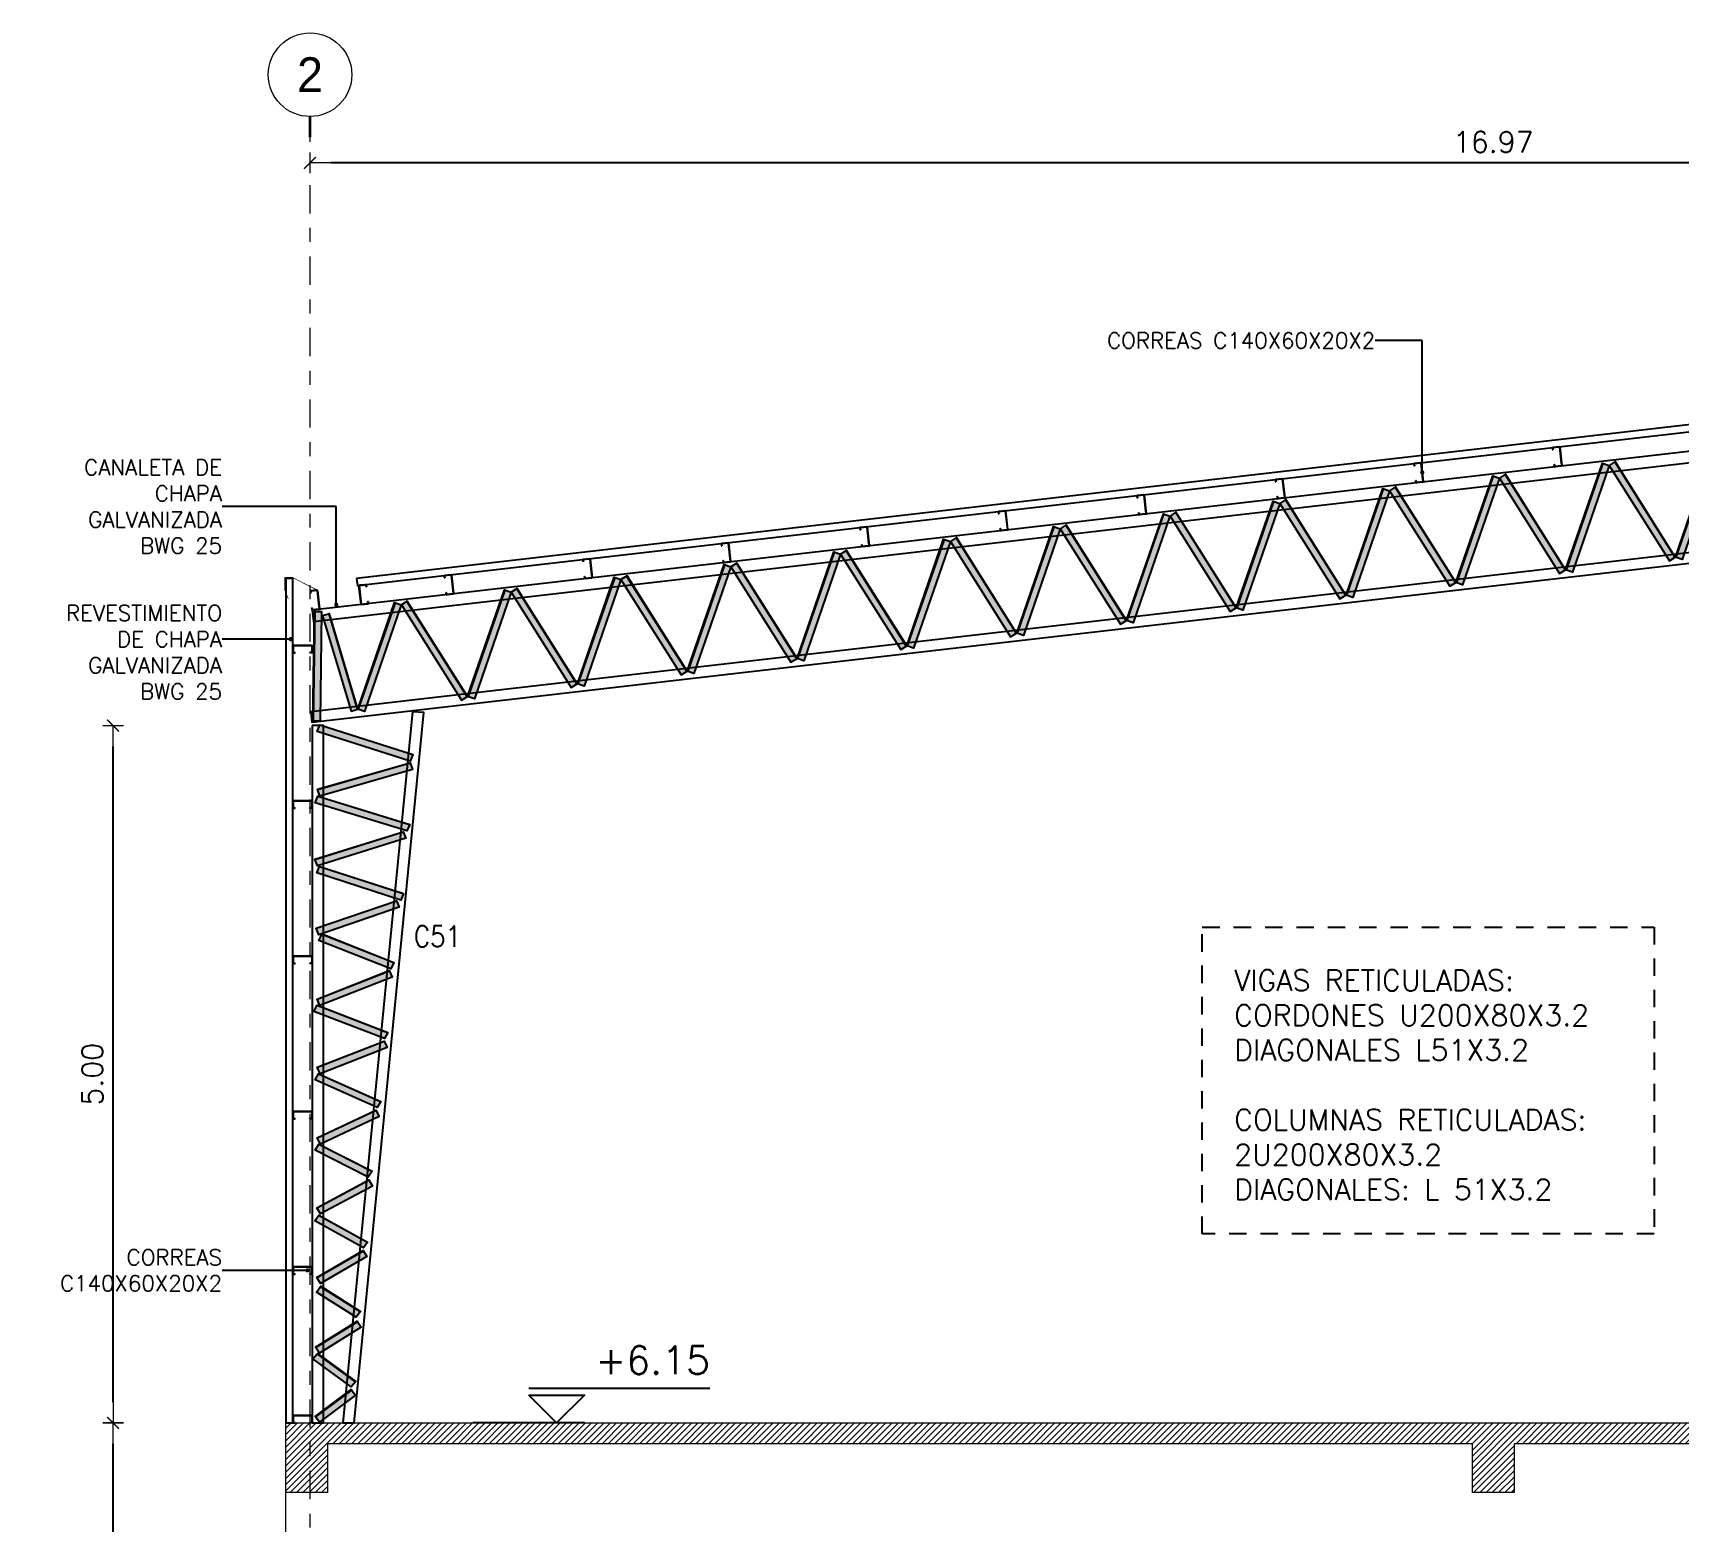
# Model space of a CAD drawing. Header units: metres. Extents: x 177 to 477, y -228 to -48.
# Drawn here: x 308.67 to 320.48, y -115.14 to -104.45 of the extents above; entities that cross this region are included whole.
import ezdxf
from ezdxf import colors
from ezdxf.entities.mleader import LeaderData, LeaderLine
from ezdxf.enums import TextEntityAlignment as Align
from ezdxf.math import Vec2, Vec3

# ---------------------------------------------------------------- set-up
doc = ezdxf.new("R2010")
doc.units = ezdxf.units.M
doc.linetypes.add('CYPE_RAYAPUNTO', pattern=[0.4125, 0.2025, -0.105, 0, -0.105])
doc.linetypes.add('HIDDEN', pattern=[0.375, 0.25, -0.125])
for name, color, linetype in [('CHAPA', 6, 'Continuous'), ('ES-Perfil 01', 3, 'Continuous'), ('EST-VISTA 2', 3, 'Continuous'), ('EST-VISTA 3', 1, 'Continuous'), ('LEYENDAS', 160, 'Continuous')]:
    doc.layers.add(name, color=color, linetype=linetype)
for name, color, linetype, lineweight in [('COTAS', 160, 'Continuous', 0), ('EST_EJES', 160, 'Continuous', 0), ('H-EST', 251, 'Continuous', 0), ('OT_SECCION_EDIFICIO', 5, 'Continuous', 9)]:
    doc.layers.add(name, color=color, linetype=linetype, lineweight=lineweight)
doc.layers.add('H-BLANCO', color=7, linetype='Continuous', lineweight=0, true_color=0xffffff)
doc.styles.get("Standard").update_dxf_attribs({"font": 'romans.shx'})
doc.styles.add('TX-100', font='romans.shx', dxfattribs={"height": 0.16})
doc.styles.add('TX-LOCAL50', font='GOTHIC.TTF', dxfattribs={"height": 0.125})
doc.dimstyles.new('COTA_1-75', dxfattribs={"dimscale": 0.75, "dimtxt": 0.2, "dimasz": 0.2, "dimexe": 0, "dimexo": 0.7, "dimgap": 0.1, "dimtad": 1, "dimzin": 4, "dimdsep": 46, "dimtxsty": 'Standard', "dimblk1": 'COTA_N', "dimblk2": 'COTA_N', "dimsah": 1, "dimcen": 2, "dimse1": 1, "dimse2": 1, "dimclrd": 256, "dimclre": 256, "dimclrt": 256, "dimadec": 0, "dimazin": 0, "dimtfac": 1, "dimtix": 1, "dimtmove": 2, "dimatfit": 3, "dimldrblk": 'COTA_N', "dimfxl": 0, "dimtolj": 1, "dimtzin": 0, "dimarcsym": 0})

# ---------------------------------------------------------------- blocks, each defined once
blk = doc.blocks.new('160x60x20x2.5')
at = {"layer": 'ES-Perfil 01'}
for p, q in [((0, -0.075), (0, 0.075)), ((0, 0.056), (0, -0.075)), ((0.0025, -0.075), (0.0025, 0.075)), ((0.005, 0.08), (0.055, 0.08)), ((0.005, 0.0775), (0.055, 0.0775)), ((0.0575, 0.075), (0.0575, 0.06)), ((0.06, 0.06), (0.0575, 0.06)), ((0.06, 0.06), (0.06, 0.075)), ((0.06, 0.075), (0.06, 0.06)), ((0.005, -0.0775), (0.055, -0.0775)), ((0.005, -0.0775), (0.055, -0.0775)), ((0.046, -0.08), (0.005, -0.08)), ((0.005, -0.08), (0.055, -0.08)), ((0.0575, -0.075), (0.0575, -0.06)), ((0.0575, -0.075), (0.0575, -0.06)), ((0.0575, -0.075), (0.0575, -0.06)), ((0.06, -0.06), (0.0575, -0.06)), ((0.06, -0.075), (0.06, -0.06))]:
    blk.add_line(p, q, dxfattribs=at)
for centre, radius, start, end in [((0.005, 0.075), 0.005, 90, 180), ((0.005, 0.075), 0.0025, 90, 180), ((0.055, 0.075), 0.005, 0, 90), ((0.055, 0.075), 0.0025, 0, 90), ((0.005, -0.075), 0.005, 180, 270), ((0.005, -0.075), 0.0025, 180, 270), ((0.055, -0.075), 0.0025, 270, 0), ((0.055, -0.075), 0.005, 270, 0)]:
    blk.add_arc(centre, radius, start, end, dxfattribs=at)
blk = doc.blocks.new('VIGA RET')
at = {"layer": 'H-BLANCO'}
h = blk.add_hatch(color=256, dxfattribs=at)
h.dxf.hatch_style = 1
h.paths.add_polyline_path([(8.521, 0.01), (8.419, 0.79), (8.369, 0.783), (8.47, 0.003)])
h.paths.add_polyline_path([(8.191, 0.058), (8.315, 0.761), (8.365, 0.752), (8.241, 0.049)])
h.paths.add_polyline_path([(7.399, 0.058), (7.749, 0.788), (7.794, 0.766), (7.444, 0.036)])
h.paths.add_polyline_path([(8.191, 0.058), (7.841, 0.788), (7.795, 0.766), (8.145, 0.036)])
h.paths.add_polyline_path([(6.606, 0.058), (6.956, 0.788), (7.002, 0.766), (6.652, 0.036)])
h.paths.add_polyline_path([(7.398, 0.058), (7.048, 0.788), (7.002, 0.766), (7.352, 0.036)])
h.paths.add_polyline_path([(5.813, 0.058), (6.163, 0.788), (6.209, 0.766), (5.859, 0.036)])
h.paths.add_polyline_path([(6.605, 0.058), (6.255, 0.788), (6.209, 0.766), (6.559, 0.036)])
h.paths.add_polyline_path([(5.02, 0.058), (5.37, 0.788), (5.416, 0.766), (5.066, 0.036)])
h.paths.add_polyline_path([(5.812, 0.058), (5.462, 0.788), (5.417, 0.766), (5.767, 0.036)])
h.paths.add_polyline_path([(4.228, 0.058), (4.578, 0.788), (4.624, 0.766), (4.274, 0.036)])
h.paths.add_polyline_path([(5.02, 0.058), (4.67, 0.788), (4.624, 0.766), (4.974, 0.036)])
h.paths.add_polyline_path([(3.435, 0.058), (3.785, 0.788), (3.831, 0.766), (3.481, 0.036)])
h.paths.add_polyline_path([(4.227, 0.058), (3.877, 0.788), (3.831, 0.766), (4.181, 0.036)])
h.paths.add_polyline_path([(2.642, 0.058), (2.992, 0.788), (3.038, 0.766), (2.688, 0.036)])
h.paths.add_polyline_path([(3.434, 0.058), (3.084, 0.788), (3.038, 0.766), (3.388, 0.036)])
h.paths.add_polyline_path([(1.85, 0.058), (2.2, 0.788), (2.245, 0.766), (1.895, 0.036)])
h.paths.add_polyline_path([(2.641, 0.058), (2.291, 0.788), (2.246, 0.766), (2.596, 0.036)])
h.paths.add_polyline_path([(1.057, 0.058), (1.407, 0.788), (1.453, 0.766), (1.103, 0.036)])
h.paths.add_polyline_path([(1.849, 0.058), (1.499, 0.788), (1.453, 0.766), (1.803, 0.036)])
h.paths.add_polyline_path([(0.264, 0.058), (0.614, 0.788), (0.66, 0.766), (0.31, 0.036)])
h.paths.add_polyline_path([(1.056, 0.058), (0.706, 0.788), (0.66, 0.766), (1.01, 0.036)])
h.paths.add_polyline_path([(-0.529, 0.058), (-0.179, 0.788), (-0.133, 0.766), (-0.483, 0.036)])
h.paths.add_polyline_path([(0.263, 0.058), (-0.087, 0.788), (-0.133, 0.766), (0.217, 0.036)])
h.paths.add_polyline_path([(-1.321, 0.058), (-0.971, 0.788), (-0.926, 0.766), (-1.276, 0.036)])
h.paths.add_polyline_path([(-0.529, 0.058), (-0.879, 0.788), (-0.925, 0.766), (-0.575, 0.036)])
h.paths.add_polyline_path([(-2.114, 0.058), (-1.764, 0.788), (-1.718, 0.766), (-2.068, 0.036)])
h.paths.add_polyline_path([(-1.322, 0.058), (-1.672, 0.788), (-1.718, 0.766), (-1.368, 0.036)])
h.paths.add_polyline_path([(-2.907, 0.058), (-2.557, 0.788), (-2.511, 0.766), (-2.861, 0.036)])
h.paths.add_polyline_path([(-2.115, 0.058), (-2.465, 0.788), (-2.511, 0.766), (-2.161, 0.036)])
h.paths.add_polyline_path([(-3.7, 0.058), (-3.35, 0.788), (-3.304, 0.766), (-3.654, 0.036)])
h.paths.add_polyline_path([(-2.908, 0.058), (-3.258, 0.788), (-3.303, 0.766), (-2.953, 0.036)])
h.paths.add_polyline_path([(-4.492, 0.058), (-4.142, 0.788), (-4.096, 0.766), (-4.446, 0.036)])
h.paths.add_polyline_path([(-3.7, 0.058), (-4.05, 0.788), (-4.096, 0.766), (-3.746, 0.036)])
h.paths.add_polyline_path([(-5.285, 0.058), (-4.935, 0.788), (-4.889, 0.766), (-5.239, 0.036)])
h.paths.add_polyline_path([(-4.493, 0.058), (-4.843, 0.788), (-4.889, 0.766), (-4.539, 0.036)])
h.paths.add_polyline_path([(-6.078, 0.058), (-5.728, 0.788), (-5.682, 0.766), (-6.032, 0.036)])
h.paths.add_polyline_path([(-5.286, 0.058), (-5.636, 0.788), (-5.682, 0.766), (-5.332, 0.036)])
h.paths.add_polyline_path([(-6.87, 0.058), (-6.52, 0.788), (-6.475, 0.766), (-6.825, 0.036)])
h.paths.add_polyline_path([(-6.079, 0.058), (-6.429, 0.788), (-6.474, 0.766), (-6.124, 0.036)])
h.paths.add_polyline_path([(-7.663, 0.058), (-7.313, 0.788), (-7.267, 0.766), (-7.617, 0.036)])
h.paths.add_polyline_path([(-6.871, 0.058), (-7.221, 0.788), (-7.267, 0.766), (-6.917, 0.036)])
h.paths.add_polyline_path([(-8.456, 0.058), (-8.106, 0.788), (-8.06, 0.766), (-8.41, 0.036)])
h.paths.add_polyline_path([(-7.664, 0.058), (-8.014, 0.788), (-8.06, 0.766), (-7.71, 0.036)])
h.paths.add_polyline_path([(-8.518, 0.006), (-8.605, 0.782), (-8.554, 0.787), (-8.468, 0.012)])
at = {"layer": 'EST-VISTA 2', "color": 2}
for points in [[(-8.601, 0.782), (-8.515, 0.007), (-8.518, 0.006), (-8.605, 0.782)], [(-8.103, 0.786), (-8.453, 0.057), (-8.456, 0.058), (-8.106, 0.788)], [(-8.017, 0.786), (-7.667, 0.057), (-7.664, 0.058), (-8.014, 0.788)], [(-7.31, 0.786), (-7.66, 0.057), (-7.663, 0.058), (-7.313, 0.788)], [(-7.224, 0.786), (-6.874, 0.057), (-6.871, 0.058), (-7.221, 0.788)], [(-6.518, 0.786), (-6.868, 0.057), (-6.87, 0.058), (-6.52, 0.788)], [(-6.431, 0.786), (-6.081, 0.057), (-6.079, 0.058), (-6.429, 0.788)], [(-5.725, 0.786), (-6.075, 0.057), (-6.078, 0.058), (-5.728, 0.788)], [(-5.639, 0.786), (-5.289, 0.057), (-5.286, 0.058), (-5.636, 0.788)], [(-4.932, 0.786), (-5.282, 0.057), (-5.285, 0.058), (-4.935, 0.788)], [(-4.846, 0.786), (-4.496, 0.057), (-4.493, 0.058), (-4.843, 0.788)], [(-4.139, 0.786), (-4.489, 0.057), (-4.492, 0.058), (-4.142, 0.788)], [(-4.053, 0.786), (-3.703, 0.057), (-3.7, 0.058), (-4.05, 0.788)], [(-3.347, 0.786), (-3.697, 0.057), (-3.7, 0.058), (-3.35, 0.788)], [(-3.261, 0.786), (-2.911, 0.057), (-2.908, 0.058), (-3.258, 0.788)], [(-2.554, 0.786), (-2.904, 0.057), (-2.907, 0.058), (-2.557, 0.788)], [(-2.468, 0.786), (-2.118, 0.057), (-2.115, 0.058), (-2.465, 0.788)], [(-1.761, 0.786), (-2.111, 0.057), (-2.114, 0.058), (-1.764, 0.788)], [(-1.675, 0.786), (-1.325, 0.057), (-1.322, 0.058), (-1.672, 0.788)], [(-0.968, 0.786), (-1.318, 0.057), (-1.321, 0.058), (-0.971, 0.788)], [(-0.882, 0.786), (-0.532, 0.057), (-0.529, 0.058), (-0.879, 0.788)], [(-0.176, 0.786), (-0.526, 0.057), (-0.529, 0.058), (-0.179, 0.788)], [(-0.09, 0.786), (0.26, 0.057), (0.263, 0.058), (-0.087, 0.788)], [(0.617, 0.786), (0.267, 0.057), (0.264, 0.058), (0.614, 0.788)], [(0.703, 0.786), (1.053, 0.057), (1.056, 0.058), (0.706, 0.788)], [(1.41, 0.786), (1.06, 0.057), (1.057, 0.058), (1.407, 0.788)], [(1.496, 0.786), (1.846, 0.057), (1.849, 0.058), (1.499, 0.788)], [(2.202, 0.786), (1.852, 0.057), (1.85, 0.058), (2.2, 0.788)], [(2.289, 0.786), (2.639, 0.057), (2.641, 0.058), (2.291, 0.788)], [(2.995, 0.786), (2.645, 0.057), (2.642, 0.058), (2.992, 0.788)], [(3.081, 0.786), (3.431, 0.057), (3.434, 0.058), (3.084, 0.788)], [(3.788, 0.786), (3.438, 0.057), (3.435, 0.058), (3.785, 0.788)], [(3.874, 0.786), (4.224, 0.057), (4.227, 0.058), (3.877, 0.788)], [(4.581, 0.786), (4.231, 0.057), (4.228, 0.058), (4.578, 0.788)], [(4.667, 0.786), (5.017, 0.057), (5.02, 0.058), (4.67, 0.788)], [(5.373, 0.786), (5.023, 0.057), (5.02, 0.058), (5.37, 0.788)], [(5.459, 0.786), (5.809, 0.057), (5.812, 0.058), (5.462, 0.788)], [(6.166, 0.786), (5.816, 0.057), (5.813, 0.058), (6.163, 0.788)], [(6.252, 0.786), (6.602, 0.057), (6.605, 0.058), (6.255, 0.788)], [(6.959, 0.786), (6.609, 0.057), (6.606, 0.058), (6.956, 0.788)], [(7.045, 0.786), (7.395, 0.057), (7.398, 0.058), (7.048, 0.788)], [(7.752, 0.786), (7.402, 0.057), (7.399, 0.058), (7.749, 0.788)], [(7.838, 0.786), (8.188, 0.057), (8.191, 0.058), (7.841, 0.788)], [(8.319, 0.761), (8.195, 0.058), (8.191, 0.058), (8.315, 0.761)], [(8.416, 0.789), (8.518, 0.01), (8.521, 0.01), (8.419, 0.79)]]:
    blk.add_lwpolyline(points, close=True, dxfattribs=at)
at = {"layer": 'EST-VISTA 3'}
for points in [[(-8.619, 0.8), (8.434, 0.8), (8.434, 0.72), (-8.619, 0.72)], [(-8.518, 0.006), (-8.605, 0.782), (-8.554, 0.787), (-8.468, 0.012)], [(-8.456, 0.058), (-8.106, 0.788), (-8.06, 0.766), (-8.41, 0.036)], [(-7.664, 0.058), (-8.014, 0.788), (-8.06, 0.766), (-7.71, 0.036)], [(-7.663, 0.058), (-7.313, 0.788), (-7.267, 0.766), (-7.617, 0.036)], [(-6.871, 0.058), (-7.221, 0.788), (-7.267, 0.766), (-6.917, 0.036)], [(-6.87, 0.058), (-6.52, 0.788), (-6.475, 0.766), (-6.825, 0.036)], [(-6.079, 0.058), (-6.429, 0.788), (-6.474, 0.766), (-6.124, 0.036)], [(-6.078, 0.058), (-5.728, 0.788), (-5.682, 0.766), (-6.032, 0.036)], [(-5.286, 0.058), (-5.636, 0.788), (-5.682, 0.766), (-5.332, 0.036)], [(-5.285, 0.058), (-4.935, 0.788), (-4.889, 0.766), (-5.239, 0.036)], [(-4.493, 0.058), (-4.843, 0.788), (-4.889, 0.766), (-4.539, 0.036)], [(-4.492, 0.058), (-4.142, 0.788), (-4.096, 0.766), (-4.446, 0.036)], [(-3.7, 0.058), (-4.05, 0.788), (-4.096, 0.766), (-3.746, 0.036)], [(-3.7, 0.058), (-3.35, 0.788), (-3.304, 0.766), (-3.654, 0.036)], [(-2.908, 0.058), (-3.258, 0.788), (-3.303, 0.766), (-2.953, 0.036)], [(-2.907, 0.058), (-2.557, 0.788), (-2.511, 0.766), (-2.861, 0.036)], [(-2.115, 0.058), (-2.465, 0.788), (-2.511, 0.766), (-2.161, 0.036)], [(-2.114, 0.058), (-1.764, 0.788), (-1.718, 0.766), (-2.068, 0.036)], [(-1.322, 0.058), (-1.672, 0.788), (-1.718, 0.766), (-1.368, 0.036)], [(-1.321, 0.058), (-0.971, 0.788), (-0.926, 0.766), (-1.276, 0.036)], [(-0.529, 0.058), (-0.879, 0.788), (-0.925, 0.766), (-0.575, 0.036)], [(-0.529, 0.058), (-0.179, 0.788), (-0.133, 0.766), (-0.483, 0.036)], [(0.263, 0.058), (-0.087, 0.788), (-0.133, 0.766), (0.217, 0.036)], [(0.264, 0.058), (0.614, 0.788), (0.66, 0.766), (0.31, 0.036)], [(1.056, 0.058), (0.706, 0.788), (0.66, 0.766), (1.01, 0.036)], [(1.057, 0.058), (1.407, 0.788), (1.453, 0.766), (1.103, 0.036)], [(1.849, 0.058), (1.499, 0.788), (1.453, 0.766), (1.803, 0.036)], [(1.85, 0.058), (2.2, 0.788), (2.245, 0.766), (1.895, 0.036)], [(2.641, 0.058), (2.291, 0.788), (2.246, 0.766), (2.596, 0.036)], [(2.642, 0.058), (2.992, 0.788), (3.038, 0.766), (2.688, 0.036)], [(3.434, 0.058), (3.084, 0.788), (3.038, 0.766), (3.388, 0.036)], [(3.435, 0.058), (3.785, 0.788), (3.831, 0.766), (3.481, 0.036)], [(4.227, 0.058), (3.877, 0.788), (3.831, 0.766), (4.181, 0.036)], [(4.228, 0.058), (4.578, 0.788), (4.624, 0.766), (4.274, 0.036)], [(5.02, 0.058), (4.67, 0.788), (4.624, 0.766), (4.974, 0.036)], [(5.02, 0.058), (5.37, 0.788), (5.416, 0.766), (5.066, 0.036)], [(5.812, 0.058), (5.462, 0.788), (5.417, 0.766), (5.767, 0.036)], [(5.813, 0.058), (6.163, 0.788), (6.209, 0.766), (5.859, 0.036)], [(6.605, 0.058), (6.255, 0.788), (6.209, 0.766), (6.559, 0.036)], [(6.606, 0.058), (6.956, 0.788), (7.002, 0.766), (6.652, 0.036)], [(7.398, 0.058), (7.048, 0.788), (7.002, 0.766), (7.352, 0.036)], [(7.399, 0.058), (7.749, 0.788), (7.794, 0.766), (7.444, 0.036)], [(8.191, 0.058), (7.841, 0.788), (7.795, 0.766), (8.145, 0.036)], [(8.191, 0.058), (8.315, 0.761), (8.365, 0.752), (8.241, 0.049)], [(8.521, 0.01), (8.419, 0.79), (8.369, 0.783), (8.47, 0.003)], [(-8.526, 0), (8.526, 0), (8.526, 0.08), (-8.526, 0.08)]]:
    blk.add_lwpolyline(points, close=True, dxfattribs=at)
blk = doc.blocks.new('col ret corta')
at = {"layer": 'H-BLANCO'}
h = blk.add_hatch(color=256, dxfattribs=at)
h.dxf.hatch_style = 1
h.paths.add_polyline_path([(-0.721, 4.793), (-0.054, 5.006), (-0.055, 5.009), (-0.722, 4.796)])
h.paths.add_polyline_path([(-0.055, 5.009), (-0.722, 4.796), (-0.703, 4.749), (-0.036, 4.962)])
h.paths.add_polyline_path([(-0.702, 4.734), (-0.039, 4.543), (-0.037, 4.546), (-0.701, 4.737)])
h.paths.add_polyline_path([(-0.037, 4.546), (-0.701, 4.737), (-0.718, 4.689), (-0.055, 4.498)])
h.paths.add_polyline_path([(-0.698, 4.291), (-0.039, 4.494), (-0.04, 4.497), (-0.699, 4.294)])
h.paths.add_polyline_path([(-0.04, 4.497), (-0.699, 4.294), (-0.679, 4.247), (-0.021, 4.45)])
h.paths.add_polyline_path([(-0.653, 4.239), (-0.019, 4.041), (-0.018, 4.044), (-0.652, 4.242)], flags=17)
h.paths.add_polyline_path([(-0.018, 4.044), (-0.652, 4.242), (-0.671, 4.195), (-0.037, 3.997)])
h.paths.add_polyline_path([(-0.653, 3.795), (-0.052, 3.989), (-0.053, 3.992), (-0.654, 3.798)])
h.paths.add_polyline_path([(-0.053, 3.992), (-0.654, 3.798), (-0.634, 3.751), (-0.033, 3.946)])
h.paths.add_polyline_path([(-0.605, 3.744), (-0.029, 3.547), (-0.027, 3.55), (-0.604, 3.747)], flags=17)
h.paths.add_polyline_path([(-0.027, 3.55), (-0.604, 3.747), (-0.623, 3.7), (-0.046, 3.503)])
h.paths.add_polyline_path([(-0.584, 3.3), (-0.069, 3.505), (-0.071, 3.508), (-0.586, 3.303)])
h.paths.add_polyline_path([(-0.071, 3.508), (-0.586, 3.303), (-0.563, 3.258), (-0.048, 3.462)])
h.paths.add_polyline_path([(-0.553, 3.242), (-0.035, 3.037), (-0.034, 3.04), (-0.551, 3.245)])
h.paths.add_polyline_path([(-0.034, 3.04), (-0.551, 3.245), (-0.572, 3.199), (-0.055, 2.994)])
h.paths.add_polyline_path([(-0.54, 2.799), (-0.033, 2.994), (-0.034, 2.997), (-0.542, 2.802)])
h.paths.add_polyline_path([(-0.034, 2.997), (-0.542, 2.802), (-0.519, 2.757), (-0.012, 2.951)])
h.paths.add_polyline_path([(-0.516, 2.737), (-0.037, 2.549), (-0.036, 2.552), (-0.515, 2.74)])
h.paths.add_polyline_path([(-0.036, 2.552), (-0.515, 2.74), (-0.536, 2.694), (-0.057, 2.505)])
h.paths.add_polyline_path([(-0.49, 2.304), (-0.044, 2.502), (-0.045, 2.505), (-0.492, 2.307)])
h.paths.add_polyline_path([(-0.045, 2.505), (-0.492, 2.307), (-0.466, 2.263), (-0.02, 2.461)])
h.paths.add_polyline_path([(-0.458, 2.241), (-0.036, 2.043), (-0.035, 2.046), (-0.457, 2.244)])
h.paths.add_polyline_path([(-0.035, 2.046), (-0.457, 2.244), (-0.48, 2.198), (-0.058, 2.001)])
h.paths.add_polyline_path([(-0.428, 1.803), (-0.047, 1.998), (-0.048, 2), (-0.429, 1.806)])
h.paths.add_polyline_path([(-0.048, 2), (-0.429, 1.806), (-0.402, 1.763), (-0.021, 1.957)])
h.paths.add_polyline_path([(-0.407, 1.741), (-0.035, 1.54), (-0.033, 1.543), (-0.405, 1.743)])
h.paths.add_polyline_path([(-0.033, 1.543), (-0.405, 1.743), (-0.431, 1.699), (-0.059, 1.499)])
h.paths.add_polyline_path([(-0.395, 1.295), (-0.045, 1.488), (-0.047, 1.491), (-0.397, 1.297)])
h.paths.add_polyline_path([(-0.047, 1.491), (-0.397, 1.297), (-0.368, 1.255), (-0.019, 1.449)])
h.paths.add_polyline_path([(-0.367, 1.233), (-0.034, 1.041), (-0.033, 1.044), (-0.365, 1.236)])
h.paths.add_polyline_path([(-0.033, 1.044), (-0.365, 1.236), (-0.392, 1.193), (-0.059, 1)])
h.paths.add_polyline_path([(-0.345, 0.796), (-0.059, 0.977), (-0.061, 0.98), (-0.347, 0.799)])
h.paths.add_polyline_path([(-0.061, 0.98), (-0.347, 0.799), (-0.316, 0.758), (-0.031, 0.939)])
h.paths.add_polyline_path([(-0.324, 0.726), (-0.026, 0.54), (-0.024, 0.543), (-0.322, 0.729)], flags=17)
h.paths.add_polyline_path([(-0.024, 0.543), (-0.322, 0.729), (-0.35, 0.687), (-0.052, 0.501)])
h.paths.add_polyline_path([(-0.31, 0.295), (-0.036, 0.496), (-0.038, 0.498), (-0.312, 0.297)])
h.paths.add_polyline_path([(-0.038, 0.498), (-0.312, 0.297), (-0.28, 0.258), (-0.005, 0.459)])
h.paths.add_polyline_path([(-0.282, 0.236), (-0.022, 0.044), (-0.021, 0.046), (-0.28, 0.239)])
h.paths.add_polyline_path([(-0.021, 0.046), (-0.28, 0.239), (-0.31, 0.198), (-0.051, 0.006)])
blk.add_line((-0.332, 0.778), (-0.332, 0.778))
at = {"layer": 'EST-VISTA 2', "color": 2}
for points in [[(-0.721, 4.793), (-0.054, 5.006), (-0.055, 5.009), (-0.722, 4.796)], [(-0.702, 4.734), (-0.039, 4.543), (-0.037, 4.546), (-0.701, 4.737)], [(-0.698, 4.291), (-0.039, 4.494), (-0.04, 4.497), (-0.699, 4.294)], [(-0.653, 4.239), (-0.019, 4.041), (-0.018, 4.044), (-0.652, 4.242)], [(-0.653, 3.795), (-0.052, 3.989), (-0.053, 3.992), (-0.654, 3.798)], [(-0.605, 3.744), (-0.029, 3.547), (-0.027, 3.55), (-0.604, 3.747)], [(-0.584, 3.3), (-0.069, 3.505), (-0.071, 3.508), (-0.586, 3.303)], [(-0.553, 3.242), (-0.035, 3.037), (-0.034, 3.04), (-0.551, 3.245)], [(-0.54, 2.799), (-0.033, 2.994), (-0.034, 2.997), (-0.542, 2.802)], [(-0.516, 2.737), (-0.037, 2.549), (-0.036, 2.552), (-0.515, 2.74)], [(-0.49, 2.304), (-0.044, 2.502), (-0.045, 2.505), (-0.492, 2.307)], [(-0.458, 2.241), (-0.036, 2.043), (-0.035, 2.046), (-0.457, 2.244)], [(-0.428, 1.803), (-0.047, 1.998), (-0.048, 2), (-0.429, 1.806)], [(-0.407, 1.741), (-0.035, 1.54), (-0.033, 1.543), (-0.405, 1.743)], [(-0.395, 1.295), (-0.045, 1.488), (-0.047, 1.491), (-0.397, 1.297)], [(-0.367, 1.233), (-0.034, 1.041), (-0.033, 1.044), (-0.365, 1.236)], [(-0.345, 0.796), (-0.059, 0.977), (-0.061, 0.98), (-0.347, 0.799)], [(-0.324, 0.726), (-0.026, 0.54), (-0.024, 0.543), (-0.322, 0.729)], [(-0.31, 0.295), (-0.036, 0.496), (-0.038, 0.498), (-0.312, 0.297)], [(-0.282, 0.236), (-0.022, 0.044), (-0.021, 0.046), (-0.28, 0.239)]]:
    blk.add_lwpolyline(points, close=True, dxfattribs=at)
at = {"layer": 'EST-VISTA 3'}
for points in [[(-0.72, 5.102), (-0.22, 0), (-0.3, 0), (-0.8, 5.096)], [(-0.055, 5.009), (-0.722, 4.796), (-0.703, 4.749), (-0.036, 4.962)], [(0, 5.003), (0, 0), (-0.08, 0), (-0.08, 5.003)], [(-0.037, 4.546), (-0.701, 4.737), (-0.718, 4.689), (-0.055, 4.498)], [(-0.04, 4.497), (-0.699, 4.294), (-0.679, 4.247), (-0.021, 4.45)], [(-0.018, 4.044), (-0.652, 4.242), (-0.671, 4.195), (-0.037, 3.997)], [(-0.053, 3.992), (-0.654, 3.798), (-0.634, 3.751), (-0.033, 3.946)], [(-0.027, 3.55), (-0.604, 3.747), (-0.623, 3.7), (-0.046, 3.503)], [(-0.071, 3.508), (-0.586, 3.303), (-0.563, 3.258), (-0.048, 3.462)], [(-0.034, 3.04), (-0.551, 3.245), (-0.572, 3.199), (-0.055, 2.994)], [(-0.034, 2.997), (-0.542, 2.802), (-0.519, 2.757), (-0.012, 2.951)], [(-0.036, 2.552), (-0.515, 2.74), (-0.536, 2.694), (-0.057, 2.505)], [(-0.045, 2.505), (-0.492, 2.307), (-0.466, 2.263), (-0.02, 2.461)], [(-0.035, 2.046), (-0.457, 2.244), (-0.48, 2.198), (-0.058, 2.001)], [(-0.048, 2), (-0.429, 1.806), (-0.402, 1.763), (-0.021, 1.957)], [(-0.033, 1.543), (-0.405, 1.743), (-0.431, 1.699), (-0.059, 1.499)], [(-0.047, 1.491), (-0.397, 1.297), (-0.368, 1.255), (-0.019, 1.449)], [(-0.033, 1.044), (-0.365, 1.236), (-0.392, 1.193), (-0.059, 1)], [(-0.061, 0.98), (-0.347, 0.799), (-0.316, 0.758), (-0.031, 0.939)], [(-0.024, 0.543), (-0.322, 0.729), (-0.35, 0.687), (-0.052, 0.501)], [(-0.038, 0.498), (-0.312, 0.297), (-0.28, 0.258), (-0.005, 0.459)], [(-0.021, 0.046), (-0.28, 0.239), (-0.31, 0.198), (-0.051, 0.006)]]:
    blk.add_lwpolyline(points, close=True, dxfattribs=at)
blk = doc.blocks.new('*U555')
at = {"layer": 'ES-Perfil 01', "xscale": -0.875, "yscale": 0.8749999999999999, "zscale": 0.875, "rotation": 180.2393441760332}
blk.add_blockref('160x60x20x2.5', (-0.026, 0), dxfattribs=at)
blk = doc.blocks.new('*U556')
at = {"color": 0, "linetype": 'ByBlock', "lineweight": -2, "transparency": 16777216}
for p in [(0, 0), (1, 0), (2, 0), (3, 0), (4, 0), (5, 0), (6, 0), (7, 0), (8, 0), (9, 0), (10, 0), (11, 0), (12, 0), (13, 0), (14, 0), (15, 0), (16, 0)]:
    blk.add_blockref('*U555', p, dxfattribs=at)
blk = doc.blocks.new('*U558')
at = {"layer": 'CHAPA'}
blk.add_lwpolyline([(0, 16.868), (0.05, 16.868), (0.05, 0), (0, 0)], close=True, dxfattribs=at)
blk = doc.blocks.new('*U559')
at = {"layer": 'CHAPA'}
blk.add_lwpolyline([(0, 6.058), (0.05, 6.058), (0.05, 0), (0, 0)], close=True, dxfattribs=at)
blk = doc.blocks.new('_Dot')
at = {"color": 0, "linetype": 'ByBlock', "lineweight": -2}
blk.add_line((-0.5, 0), (-1, 0), dxfattribs=at)
at = {"color": 0, "linetype": 'ByBlock', "const_width": 0.5}
blk.add_lwpolyline([(-0.25, 0, 1), (0.25, 0, 1)], format="xyb", close=True, dxfattribs=at)
blk = doc.blocks.new('COTA NIVEL CORTE 100')
blk.add_line((0.4, 0.25), (1.7, 0.25))
for points in [[(0.4, 0.2), (0.8, 0.2), (0.6, 0), (0.4, 0.2)], [(0.8, 0), (0, 0)]]:
    blk.add_lwpolyline(points)
at = {"style": 'TX-100', "width": 0.98}
blk.add_attdef('COTA', text='', height=0.2, dxfattribs=at).set_placement((1.7, 0.35), align=Align.RIGHT)
blk = doc.blocks.new('COTA_N')
for p, q in [((-1, 0), (0, 0)), ((0, 0.5), (0, -0.5))]:
    blk.add_line(p, q)
at = {"const_width": 0.065}
blk.add_lwpolyline([(0.141, 0.141), (0.283, 0.283), (0, 0), (-0.141, -0.141), (-0.283, -0.283)], dxfattribs=at)
blk = doc.blocks.new('*D599')
at = {"layer": 'COTAS', "lineweight": -2, "transparency": 16777216}
blk.add_line((327.479, -105.383), (310.807, -105.383), dxfattribs=at)
at = {"layer": 'Defpoints', "color": 0, "transparency": 16777216}
for p in [(310.657, -105.383), (310.657, -105.788), (327.629, -105.788)]:
    blk.add_point(p, dxfattribs=at)
at = {"layer": 'COTAS', "lineweight": -2, "transparency": 16777216, "xscale": 0.15, "yscale": 0.15, "zscale": 0.15}
for p, rotation in [((310.657, -105.383), 179.9999999999995), ((327.629, -105.383), 359.9999999999995)]:
    blk.add_blockref('COTA_N', p, dxfattribs=dict(at, rotation=rotation))
at = {"layer": 'COTAS', "transparency": 16777216, "insert": (319.143, -105.233), "char_height": 0.15, "attachment_point": 5}
blk.add_mtext('\\A1;16.97', dxfattribs=at)
blk = doc.blocks.new('*D601')
at = {"layer": 'COTAS', "lineweight": -2, "transparency": 16777216}
blk.add_line((326.94, -120.588), (326.94, -114.574), dxfattribs=at)
at = {"layer": 'Defpoints', "color": 0, "transparency": 16777216}
for p in [(326.94, -114.424), (327.803, -114.424), (310.483, -120.738)]:
    blk.add_point(p, dxfattribs=at)
at = {"layer": 'COTAS', "lineweight": -2, "transparency": 16777216, "xscale": 0.15, "yscale": 0.15, "zscale": 0.15}
for p, rotation in [((326.94, -114.424), 90), ((326.94, -120.738), 270)]:
    blk.add_blockref('COTA_N', p, dxfattribs=dict(at, rotation=rotation))
at = {"layer": 'COTAS', "transparency": 16777216, "insert": (326.79, -117.581), "char_height": 0.15, "attachment_point": 5, "rotation": 90}
blk.add_mtext('\\A1;6.31', dxfattribs=at)
blk = doc.blocks.new('*D606')
at = {"layer": 'COTAS', "lineweight": -2, "transparency": 16777216}
blk.add_line((309.245, -114.274), (309.245, -109.571), dxfattribs=at)
at = {"layer": 'Defpoints', "color": 0, "transparency": 16777216}
for p in [(309.245, -109.421), (310.673, -109.421), (310.837, -114.424)]:
    blk.add_point(p, dxfattribs=at)
at = {"layer": 'COTAS', "lineweight": -2, "transparency": 16777216, "xscale": 0.15, "yscale": 0.15, "zscale": 0.15}
for p, rotation in [((309.245, -109.421), 90), ((309.245, -114.424), 270)]:
    blk.add_blockref('COTA_N', p, dxfattribs=dict(at, rotation=rotation))
at = {"layer": 'COTAS', "transparency": 16777216, "insert": (309.095, -111.922), "char_height": 0.15, "attachment_point": 5, "rotation": 90}
blk.add_mtext('\\A1;5.00', dxfattribs=at)
blk = doc.blocks.new('SIMB EJE EST VER 50')
at = {"const_width": 0.01}
blk.add_lwpolyline([(0, 0.075), (0, 0)], dxfattribs=at)
blk.add_circle((0, 0.225), 0.15)
at = {"style": 'TX-LOCAL50', "width": 0.98}
blk.add_attdef('EJE', text='', height=0.125, dxfattribs=at).set_placement((0, 0.1625), align=Align.CENTER)
blk = doc.blocks.new('*D711')
at = {"layer": 'COTAS', "lineweight": -2, "transparency": 16777216}
blk.add_line((309.245, -120.588), (309.245, -114.574), dxfattribs=at)
at = {"layer": 'Defpoints', "color": 0, "transparency": 16777216}
for p in [(309.245, -114.424), (310.483, -114.424), (310.483, -120.738)]:
    blk.add_point(p, dxfattribs=at)
at = {"layer": 'COTAS', "lineweight": -2, "transparency": 16777216, "xscale": 0.15, "yscale": 0.15, "zscale": 0.15}
for p, rotation in [((309.245, -114.424), 90), ((309.245, -120.738), 270)]:
    blk.add_blockref('COTA_N', p, dxfattribs=dict(at, rotation=rotation))
at = {"layer": 'COTAS', "transparency": 16777216, "insert": (309.095, -117.581), "char_height": 0.15, "attachment_point": 5, "rotation": 90}
blk.add_mtext('\\A1;6.31', dxfattribs=at)

msp = doc.modelspace()

# ---------------------------------------------------------------- hatches: boundary and pattern name
at = {"layer": 'H-EST'}
h = msp.add_hatch(dxfattribs=at)
h.set_pattern_fill('ANSI31', color=256, scale=0.01)
h.paths.add_polyline_path([(318.9932149, -114.574279), (310.7831863, -114.574279), (310.7831863, -114.9243148), (310.4831863, -114.9243148), (310.4831863, -114.4243148), (327.8032435, -114.4243148), (327.8032435, -114.9243148), (327.5032435, -114.9243148), (327.5032435, -114.574279), (319.2932149, -114.574279), (319.2932149, -114.9243148), (318.9932149, -114.9243148)])

# ---------------------------------------------------------------- linework, layer by layer
at = {"layer": 'CHAPA', "const_width": 0.005}
msp.add_lwpolyline([(311.0549012, -108.4086294), (311.0070934, -108.4141456), (311.0231534, -108.5532257), (310.7251337, -108.5876389), (310.7090742, -108.4485631), (310.5299559, -108.3575954), (310.4753695, -108.3575954), (310.4753695, -108.4457488), (310.5010644, -108.5113148)], dxfattribs=at)
at = {"layer": 'EST_EJES', "linetype": 'CYPE_RAYAPUNTO'}
msp.add_line((310.6571823, -124.7077694), (310.6571823, -105.1256055), dxfattribs=at)
at = {"layer": 'LEYENDAS', "linetype": 'HIDDEN', "ltscale": 0.5}
msp.add_lwpolyline([(317.0562662, -110.8663387), (320.2982487, -110.8663387), (320.2982487, -113.0678871), (317.0562662, -113.0678871)], close=True, dxfattribs=at)
at = {"layer": 'OT_SECCION_EDIFICIO'}
msp.add_lwpolyline([(318.9932149, -114.574279), (310.7831863, -114.574279), (310.7831863, -114.9243148), (310.4831863, -114.9243148), (310.4831863, -114.4243148), (327.8032435, -114.4243148), (327.8032435, -114.9243148), (327.5032435, -114.9243148), (327.5032435, -114.574279), (319.2932149, -114.574279), (319.2932149, -114.9243148), (318.9932149, -114.9243148)], close=True, dxfattribs=at)
at = {"layer": 'OT_SECCION_EDIFICIO', "color": 1}
msp.add_lwpolyline([(310.4831863, -120.7378833), (310.4831863, -114.574279)], dxfattribs=at)

# ---------------------------------------------------------------- block references
at = {"xscale": -1}
for name, p, rotation in [('*U556', (327.5481411, -106.5744784), 6.587272278008687), ('VIGA RET', (319.1432149, -108.4208933), 6.586945497361265)]:
    msp.add_blockref(name, p, dxfattribs=dict(at, rotation=rotation))
msp.add_blockref('col ret corta', (310.6731863, -114.4238638), dxfattribs=at)
at = {"layer": 'CHAPA', "xscale": -1, "rotation": 96.58694139303607}
msp.add_blockref('*U558', (327.7475185, -106.4307465), dxfattribs=at)
at = {"layer": 'CHAPA', "xscale": -1}
msp.add_blockref('*U559', (310.5331863, -114.4243148), dxfattribs=at)
at = {"layer": 'ES-Perfil 01'}
for p, xscale, yscale, zscale, rotation in [((310.717104, -108.518101), 0.8749999999999997, 0.8749999999999997, 0.8749999999999997, 186.5869454973231), ((311.0151236, -108.4836878), -0.8749999999999994, 0.8749999999999996, 0.8749999999999996, 186.5869454973419), ((310.6031863, -108.8466021), -0.875, 0.875, 0.875, 90.00000000000816), ((310.6031863, -109.9609021), -0.875, 0.875, 0.875, 90.00000000000816), ((310.6031863, -111.0752021), -0.875, 0.875, 0.875, 90.00000000000816), ((310.6031863, -112.1895021), -0.875, 0.875, 0.875, 90.00000000000816), ((310.6031863, -113.3038021), -0.875, 0.875, 0.875, 90.00000000000816), ((310.6031863, -114.3700329), -0.875, 0.875, 0.875, 90.00000000000816)]:
    msp.add_blockref('160x60x20x2.5', p, dxfattribs=dict(at, xscale=xscale, yscale=yscale, zscale=zscale, rotation=rotation))
at = {"layer": 'EST_EJES', "linetype": 'CYPE_RAYAPUNTO'}
ref = msp.add_blockref('SIMB EJE EST VER 50', (310.6571823, -105.2006055), dxfattribs=dict(at, xscale=2, yscale=2, zscale=2))
ref.add_attrib('EJE', '2', dxfattribs={"layer": '0', "height": 0.25, "style": 'TX-LOCAL50'}).set_placement((310.6571823, -104.8756055), align=Align.CENTER)
at = {"layer": 'LEYENDAS', "linetype": 'ByBlock', "ltscale": 0.5}
ref = msp.add_blockref('COTA NIVEL CORTE 100', (311.825441, -114.4243148), dxfattribs=at)
ref.add_attrib('COTA', '+6.15', dxfattribs={"layer": '0', "height": 0.2, "style": 'TX-100'}).set_placement((313.525441, -114.0743148), align=Align.RIGHT)

# ---------------------------------------------------------------- texts
at = {"layer": 'LEYENDAS', "linetype": 'ByBlock', "ltscale": 0.5, "width": 0.864}
msp.add_text('C51', height=0.15, dxfattribs=at).set_placement((311.5712824, -110.9335046), align=Align.MIDDLE_CENTER)
at = {"layer": 'LEYENDAS', "linetype": 'ByBlock', "ltscale": 0.5, "insert": (317.2849706, -111.1738641), "char_height": 0.15, "attachment_point": 1}
msp.add_mtext_dynamic_manual_height_columns('VIGAS RETICULADAS:\\PCORDONES U200X80X3.2\\PDIAGONALES L51X3.2\\P\\PCOLUMNAS RETICULADAS: \\P2U200X80X3.2\\PDIAGONALES: L 51X3.2 ', width=16.171246791, gutter_width=12.5, heights=[0], dxfattribs=at)

# ---------------------------------------------------------------- dimensions: what is measured, and where the dimension line sits
at = {"layer": 'COTAS'}
dim = msp.add_aligned_dim(p1=(327.6292476, -105.7880044), p2=(310.6571823, -105.7880044), distance=-0.4050312, dimstyle='COTA_1-75', dxfattribs=at)
dim.commit()
dim.dimension.update_dxf_attribs({"geometry": '*D599', "text_midpoint": (319.1432149, -105.2329732)})
for base, p1, p2, picture, middle in [((309.2449867, -109.421072), (310.8368313, -114.4235479), (310.6731863, -109.421072), '*D606', (309.0949867, -111.9223099)), ((309.2449867, -114.4243148), (310.4831863, -120.7378833), (310.4831863, -114.4243148), '*D711', (309.0949867, -117.5810991)), ((326.9401769, -114.4243148), (310.4831863, -120.7378833), (327.8032435, -114.4243148), '*D601', (326.7901769, -117.5810991))]:
    dim = msp.add_linear_dim(base=base, p1=p1, p2=p2, angle=90, dimstyle='COTA_1-75', dxfattribs=at)
    dim.commit()
    dim.dimension.update_dxf_attribs({"geometry": picture, "text_midpoint": middle})

# ---------------------------------------------------------------- leaders
at = {"layer": 'LEYENDAS'}
ml = msp.add_multileader_mtext('Standard', dxfattribs=at)
ml.set_content('CORREAS C140X60X20X2', color=256)
ml.set_leader_properties()
ml.set_arrow_properties(name='DOT')
ml.build(insert=Vec2(0, 0))
ml.multileader.update_dxf_attribs({"text_left_attachment_type": 7, "text_right_attachment_type": 2, "dogleg_length": 0.03, "arrow_head_size": 0.03, "scale": 0.75})
ctx = ml.context
ctx.base_point, ctx.scale, ctx.char_height, ctx.arrow_head_size, ctx.landing_gap_size, ctx.plane_origin = Vec3(316.1647063, -106.7138802), 0.75, 0.1125, 0.03, 0, Vec3(312.5349747, -108.2114123)
ctx.left_attachment, ctx.right_attachment, ctx.text_align_type = 7, 2, 2
notes = []
notes.append((ctx, [(0, (1, 1, 0), (318.633741, -106.6576302), (-1, 0), 0.3368918, [(0, [(318.633741, -107.6037441)], 0, [])])]))
ctx.mtext.insert, ctx.mtext.width, ctx.mtext.defined_height, ctx.mtext.alignment, ctx.mtext.flow_direction = Vec3(318.2968492, -106.6013802), 4.043882265, 0.3647925, 3, 5
ml = msp.add_multileader_mtext('Standard', dxfattribs=at)
ml.set_content('CANALETA DE CHAPA GALVANIZADA BWG 25', color=256)
ml.set_leader_properties()
ml.set_arrow_properties(name='DOT')
ml.build(insert=Vec2(0, 0))
ml.multileader.update_dxf_attribs({"text_left_attachment_type": 7, "text_right_attachment_type": 2, "dogleg_length": 0.03, "arrow_head_size": 0.03, "scale": 0.75})
ctx = ml.context
ctx.base_point, ctx.scale, ctx.char_height, ctx.arrow_head_size, ctx.landing_gap_size, ctx.plane_origin = Vec3(308.5261019, -107.6236875), 0.75, 0.1125, 0.03, 0, Vec3(304.7467792, -108.2114123)
ctx.left_attachment, ctx.right_attachment, ctx.text_align_type = 7, 2, 2
notes.append((ctx, [(0, (1, 1, 0), (310.8455456, -107.8486875), (-1, 0), 0.8194436, [(0, [(310.8455456, -108.5541749)], 0, [])])]))
ctx.mtext.insert, ctx.mtext.width, ctx.mtext.defined_height, ctx.mtext.alignment, ctx.mtext.flow_direction = Vec3(310.0261019, -107.5111875), 1.601437921, 0.3647925, 3, 5
ml = msp.add_multileader_mtext('Standard', dxfattribs=at)
ml.set_content('REVESTIMIENTO DE CHAPA GALVANIZADA BWG 25', color=256)
ml.set_leader_properties()
ml.set_arrow_properties(name='DOT')
ml.build(insert=Vec2(0, 0))
ml.multileader.update_dxf_attribs({"text_left_attachment_type": 7, "text_right_attachment_type": 2, "dogleg_length": 0.03, "arrow_head_size": 0.03, "scale": 0.75})
ctx = ml.context
ctx.base_point, ctx.scale, ctx.char_height, ctx.arrow_head_size, ctx.landing_gap_size, ctx.plane_origin = Vec3(308.3332448, -108.6694676), 0.75, 0.1125, 0.03, 0, Vec3(304.2642274, -110.3544998)
ctx.left_attachment, ctx.right_attachment, ctx.text_align_type = 7, 2, 2
notes.append((ctx, [(0, (1, 1, 0), (310.3629938, -108.8007176), (-1, 0), 0.3368918, [(0, [(310.5183121, -108.8007176)], 0, [])])]))
ctx.mtext.insert, ctx.mtext.width, ctx.mtext.defined_height, ctx.mtext.alignment, ctx.mtext.flow_direction = Vec3(310.0261019, -108.5569676), 1.808439881, 0.8453341, 3, 5
ml = msp.add_multileader_mtext('Standard', dxfattribs=at)
ml.set_content('CORREAS C140X60X20X2', color=256)
ml.set_leader_properties()
ml.set_arrow_properties(name='DOT')
ml.build(insert=Vec2(0, 0))
ml.multileader.update_dxf_attribs({"text_left_attachment_type": 7, "text_right_attachment_type": 2, "dogleg_length": 0.03, "arrow_head_size": 0.03, "scale": 0.75})
ctx = ml.context
ctx.base_point, ctx.scale, ctx.char_height, ctx.arrow_head_size, ctx.landing_gap_size, ctx.plane_origin = Vec3(308.7671734, -113.2918674), 0.75, 0.1125, 0.03, 0, Vec3(304.2642274, -114.8831495)
ctx.left_attachment, ctx.right_attachment, ctx.text_align_type = 7, 2, 2
notes.append((ctx, [(0, (1, 1, 0), (310.3629938, -113.3293674), (-1, 0), 0.3368918, [(0, [(310.638101, -113.3293674)], 0, [])])]))
ctx.mtext.insert, ctx.mtext.width, ctx.mtext.defined_height, ctx.mtext.alignment, ctx.mtext.flow_direction = Vec3(310.0261019, -113.1793674), 1.808439881, 0.8453341, 3, 5
for ctx, leaders in notes:
    for number, flags, end, landing, length, lines in leaders:
        leader = LeaderData()
        leader.index, (leader.has_last_leader_line, leader.has_dogleg_vector, leader.attachment_direction) = number, flags
        leader.last_leader_point, leader.dogleg_vector, leader.dogleg_length = Vec3(end), Vec3(landing), length
        for number, points, colour, breaks in lines:
            line = LeaderLine()
            line.index, line.vertices, line.color, line.breaks = number, Vec3.list(points), colors.encode_raw_color(colour), breaks
            leader.lines.append(line)
        ctx.leaders.append(leader)

doc.saveas('drawing.dxf')
